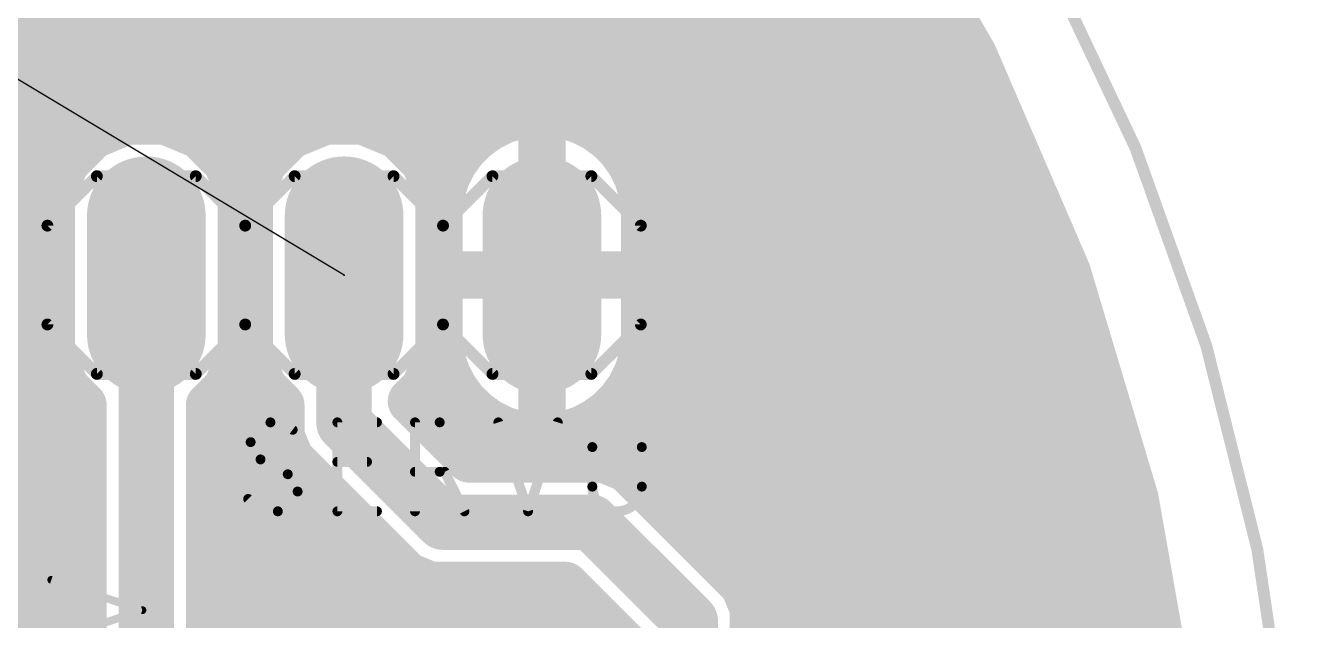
# Model space of a CAD drawing. Extents: x 30.8 to 86, y 18.1 to 73.3.
# Drawn here: x 69.57 to 85.99, y 50.17 to 57.82 of the extents above; entities that cross this region are included whole.
import ezdxf

# ---------------------------------------------------------------- set-up
doc = ezdxf.new("R2010")
doc.units = 0
for name, color, linetype in [('16', 132, 'CONTINUOUS'), ('17', 110, 'CONTINUOUS'), ('19', 53, 'CONTINUOUS'), ('20', 31, 'CONTINUOUS'), ('21', 253, 'CONTINUOUS'), ('23', 53, 'CONTINUOUS'), ('25', 253, 'CONTINUOUS'), ('27', 253, 'CONTINUOUS'), ('51', 253, 'CONTINUOUS')]:
    doc.layers.add(name, color=color, linetype=linetype)

# ---------------------------------------------------------------- blocks, each defined once
blk = doc.blocks.new('RECT')
blk.add_solid([(-0.5, -0.5), (0.5, -0.5), (-0.5, 0.5), (0.5, 0.5)])
blk = doc.blocks.new('LONGP100')
at = {"const_width": 1}
blk.add_lwpolyline([(-0.5, 0), (0.5, 0)], dxfattribs=at)
at = {"const_width": 0.5}
for points in [[(-0.5, 0.25, 1), (-0.5, -0.25)], [(0.5, -0.25, 1), (0.5, 0.25)]]:
    blk.add_lwpolyline(points, format="xyb", dxfattribs=at)

msp = doc.modelspace()

# ---------------------------------------------------------------- linework, layer by layer
at = {"layer": '16'}
for points, const_width in [([(80.225, 60.0614), (81.7425, 57.433)], 0.6096), ([(68.488, 57.912), (81.4659, 57.912)], 0.6096), ([(81.7425, 57.433), (82.9446, 54.6462)], 0.6096), ([(67.9637, 57.3024), (81.7988, 57.3024)], 0.6096), ([(63.7648, 56.6928), (82.0618, 56.6928)], 0.6096), ([(76.096, 56.6928), (75.8907, 56.6603)], 0.6096), ([(76.2, 56.6928), (76.096, 56.6928)], 0.6096), ([(76.304, 56.6928), (76.2, 56.6928)], 0.6096), ([(76.2, 56.6928), (76.2, 54.61)], 0.6096), ([(76.2, 54.61), (76.2, 56.6928)], 0.6096), ([(76.5093, 56.6603), (76.304, 56.6928)], 0.6096), ([(70.8775, 56.5912), (70.4294, 56.4056)], 0.6096), ([(71.3625, 56.5912), (70.8775, 56.5912)], 0.6096), ([(71.8106, 56.4056), (71.3625, 56.5912)], 0.6096), ([(73.4175, 56.5912), (72.9694, 56.4056)], 0.6096), ([(73.9025, 56.5912), (73.4175, 56.5912)], 0.6096), ([(74.3506, 56.4056), (73.9025, 56.5912)], 0.6096), ([(75.693, 56.596), (75.5077, 56.5016)], 0.6096), ([(75.8907, 56.6603), (75.693, 56.596)], 0.6096), ([(76.707, 56.596), (76.5093, 56.6603)], 0.6096), ([(76.8923, 56.5016), (76.707, 56.596)], 0.6096), ([(70.4294, 56.4056), (70.0864, 56.0626)], 0.6096), ([(72.1536, 56.0626), (71.8106, 56.4056)], 0.6096), ([(72.9694, 56.4056), (72.6264, 56.0626)], 0.6096), ([(74.6936, 56.0626), (74.3506, 56.4056)], 0.6096), ([(75.3396, 56.3794), (75.1925, 56.2324)], 0.6096), ([(75.5077, 56.5016), (75.3396, 56.3794)], 0.6096), ([(77.0604, 56.3794), (76.8923, 56.5016)], 0.6096), ([(77.2074, 56.2324), (77.0604, 56.3794)], 0.6096), ([(75.1925, 56.2324), (75.0704, 56.0643)], 0.6096), ([(77.3296, 56.0643), (77.2074, 56.2324)], 0.6096), ([(64.3744, 56.0832), (70.107, 56.0832)], 0.6096), ([(70.0864, 56.0626), (69.9008, 55.6145)], 0.6096), ([(72.133, 56.0832), (72.647, 56.0832)], 0.6096), ([(72.3392, 55.6145), (72.1536, 56.0626)], 0.6096), ([(72.6264, 56.0626), (72.4408, 55.6145)], 0.6096), ([(74.673, 56.0832), (75.0841, 56.0832)], 0.6096), ([(74.8792, 55.6145), (74.6936, 56.0626)], 0.6096), ([(75.0704, 56.0643), (74.976, 55.879)], 0.6096), ([(76.2, 56.0832), (76.2, 56.0832)], 0.6096), ([(77.3159, 56.0832), (82.3247, 56.0832)], 0.6096), ([(77.424, 55.879), (77.3296, 56.0643)], 0.6096), ([(74.976, 55.879), (74.9117, 55.6813)], 0.6096), ([(77.4883, 55.6813), (77.424, 55.879)], 0.6096), ([(69.9008, 55.6145), (69.9008, 53.6055)], 0.6096), ([(72.3392, 53.6055), (72.3392, 55.6145)], 0.6096), ([(72.4408, 55.6145), (72.4408, 53.6055)], 0.6096), ([(74.9117, 55.6813), (74.8792, 55.476)], 0.6096), ([(74.8792, 53.6055), (74.8792, 55.6145)], 0.6096), ([(77.5208, 55.476), (77.4883, 55.6813)], 0.6096), ([(68.1593, 55.4736), (69.9008, 55.4736)], 0.6096), ([(72.3392, 55.4736), (72.4408, 55.4736)], 0.6096), ([(74.8792, 55.476), (74.8792, 54.61)], 0.6096), ([(74.8792, 55.4736), (74.8792, 55.4736)], 0.6096), ([(76.2, 55.4736), (76.2, 55.4736)], 0.6096), ([(77.5208, 54.61), (77.5208, 55.476)], 0.6096), ([(77.5208, 55.4736), (82.5877, 55.4736)], 0.6096), ([(68.5158, 54.864), (69.9008, 54.864)], 0.6096), ([(72.3392, 54.864), (72.4408, 54.864)], 0.6096), ([(74.8792, 54.864), (74.8792, 54.864)], 0.6096), ([(76.2, 54.864), (76.2, 54.864)], 0.6096), ([(77.5208, 54.864), (82.8506, 54.864)], 0.6096), ([(71.12, 49.53), (71.12, 54.61)], 0.7112), ([(73.66, 52.705), (73.66, 54.61)], 0.7112), ([(74.8792, 54.61), (76.2, 54.61)], 0.6096), ([(76.2, 54.61), (74.8792, 54.61)], 0.6096), ([(74.8792, 54.61), (74.8792, 53.744)], 0.6096), ([(76.2, 52.5272), (76.2, 54.61)], 0.6096), ([(76.2, 54.61), (76.2, 54.61)], 0.6096), ([(76.2, 54.61), (76.2, 52.5272)], 0.6096), ([(77.5208, 54.61), (76.2, 54.61)], 0.6096), ([(76.2, 54.61), (76.2, 54.61)], 0.6096), ([(76.2, 54.61), (77.5208, 54.61)], 0.6096), ([(76.2, 54.61), (76.2, 54.61)], 0.6096), ([(76.2, 54.61), (76.2, 54.61)], 0.6096), ([(77.5208, 53.744), (77.5208, 54.61)], 0.6096), ([(82.9446, 54.6462), (83.815, 51.7387)], 0.6096), ([(68.4737, 54.2544), (69.9008, 54.2544)], 0.6096), ([(72.3392, 54.2544), (72.4408, 54.2544)], 0.6096), ([(74.8792, 54.2544), (74.8792, 54.2544)], 0.6096), ([(76.2, 54.2544), (76.2, 54.2544)], 0.6096), ([(77.5208, 54.2544), (83.0619, 54.2544)], 0.6096), ([(74.8792, 53.744), (74.9117, 53.5387)], 0.6096), ([(77.4883, 53.5387), (77.5208, 53.744)], 0.6096), ([(68.0577, 53.6448), (69.9008, 53.6448)], 0.6096), ([(69.9008, 53.6055), (70.0864, 53.1574)], 0.6096), ([(72.1536, 53.1574), (72.3392, 53.6055)], 0.6096), ([(72.3392, 53.6448), (72.4408, 53.6448)], 0.6096), ([(72.4408, 53.6055), (72.6264, 53.1574)], 0.6096), ([(74.6936, 53.1574), (74.8792, 53.6055)], 0.6096), ([(74.8792, 53.6448), (74.8949, 53.6448)], 0.6096), ([(76.2, 53.6448), (76.2, 53.6448)], 0.6096), ([(77.5051, 53.6448), (83.2444, 53.6448)], 0.6096), ([(74.9117, 53.5387), (74.976, 53.341)], 0.6096), ([(77.424, 53.341), (77.4883, 53.5387)], 0.6096), ([(74.976, 53.341), (75.0704, 53.1557)], 0.6096), ([(77.3296, 53.1557), (77.424, 53.341)], 0.6096), ([(70.0864, 53.1574), (70.3072, 52.9366)], 0.6096), ([(71.9328, 52.9366), (72.1536, 53.1574)], 0.6096), ([(72.6264, 53.1574), (72.8472, 52.9366)], 0.6096), ([(74.5253, 52.9891), (74.6936, 53.1574)], 0.6096), ([(75.0704, 53.1557), (75.1925, 52.9876)], 0.6096), ([(77.2074, 52.9876), (77.3296, 53.1557)], 0.6096), ([(68.0577, 53.0352), (70.2086, 53.0352)], 0.6096), ([(70.3072, 52.9366), (70.3072, 49.8667)], 0.6096), ([(71.9328, 49.3683), (71.9328, 52.9366)], 0.6096), ([(72.0314, 53.0352), (72.7486, 53.0352)], 0.6096), ([(72.8472, 52.9366), (72.8472, 52.5433)], 0.6096), ([(75.2667, 52.2478), (74.5253, 52.9891)], 0.6096), ([(74.5714, 53.0352), (75.1579, 53.0352)], 0.6096), ([(75.1925, 52.9876), (75.3396, 52.8406)], 0.6096), ([(76.2, 53.0352), (76.2, 53.0352)], 0.6096), ([(77.0604, 52.8406), (77.2074, 52.9876)], 0.6096), ([(77.2421, 53.0352), (83.4269, 53.0352)], 0.6096), ([(74.93, 51.435), (73.66, 52.705)], 0.7112), ([(75.3396, 52.8406), (75.5077, 52.7184)], 0.6096), ([(76.8923, 52.7184), (77.0604, 52.8406)], 0.6096), ([(75.5077, 52.7184), (75.693, 52.624)], 0.6096), ([(75.693, 52.624), (75.8907, 52.5597)], 0.6096), ([(76.5093, 52.5597), (76.707, 52.624)], 0.6096), ([(76.707, 52.624), (76.8923, 52.7184)], 0.6096), ([(68.4737, 52.4256), (70.3072, 52.4256)], 0.6096), ([(71.9328, 52.4256), (72.896, 52.4256)], 0.6096), ([(72.8472, 52.5433), (72.9709, 52.2446)], 0.6096), ([(75.0889, 52.4256), (83.6094, 52.4256)], 0.6096), ([(75.8907, 52.5597), (76.096, 52.5272)], 0.6096), ([(76.096, 52.5272), (76.2, 52.5272)], 0.6096), ([(76.2, 52.5272), (76.304, 52.5272)], 0.6096), ([(76.304, 52.5272), (76.5093, 52.5597)], 0.6096), ([(76.9967, 52.2478), (75.2667, 52.2478)], 0.6096), ([(77.2954, 52.1241), (76.9967, 52.2478)], 0.6096), ([(72.9709, 52.2446), (73.1996, 52.0159)], 0.6096), ([(77.5241, 51.8954), (77.2954, 52.1241)], 0.6096), ([(73.1996, 52.0159), (74.4696, 50.7459)], 0.6096), ([(68.5158, 51.816), (70.3072, 51.816)], 0.6096), ([(71.9328, 51.816), (73.3995, 51.816)], 0.6096), ([(78.5654, 50.8541), (77.5241, 51.8954)], 0.6096), ([(77.6035, 51.816), (83.7919, 51.816)], 0.6096), ([(83.815, 51.7387), (84.342, 48.7499)], 0.6096), ([(76.835, 51.435), (74.93, 51.435)], 0.7112), ([(78.105, 50.165), (76.835, 51.435)], 0.7112), ([(68.1593, 51.2064), (70.3072, 51.2064)], 0.6096), ([(71.9328, 51.2064), (74.0091, 51.2064)], 0.6096), ([(78.2131, 51.2064), (83.9089, 51.2064)], 0.6096), ([(78.7941, 50.6254), (78.5654, 50.8541)], 0.6096), ([(78.5654, 50.8541), (78.5654, 50.8541)], 0.6096), ([(74.4696, 50.7459), (74.7683, 50.6222)], 0.6096), ([(74.7683, 50.6222), (76.4983, 50.6222)], 0.6096), ([(76.4983, 50.6222), (77.2922, 49.8283)], 0.6096), ([(78.9178, 50.3267), (78.7941, 50.6254)], 0.6096), ([(67.8995, 50.5968), (70.3072, 50.5968)], 0.6096), ([(71.9328, 50.5968), (76.5237, 50.5968)], 0.6096), ([(78.8059, 50.5968), (84.0164, 50.5968)], 0.6096), ([(78.9178, 43.0183), (78.9178, 50.3267)], 0.6096), ([(78.105, 43.18), (78.105, 50.165)], 0.7112), ([(68.4316, 49.9872), (70.3072, 49.9872)], 0.6096), ([(71.9328, 49.9872), (77.1333, 49.9872)], 0.6096), ([(78.9178, 49.9872), (84.1239, 49.9872)], 0.6096)]:
    msp.add_lwpolyline(points, dxfattribs=dict(at, const_width=const_width))
for points, const_width in [([(81.4659, 57.7596, 1), (81.4659, 58.0644)], 0.3048), ([(81.8824, 57.4934, 1), (81.6025, 57.3726)], 0.3048), ([(81.6105, 57.3568, 1), (81.8745, 57.5092)], 0.3048), ([(81.7988, 57.15, 1), (81.7988, 57.4548)], 0.3048), ([(76.096, 56.8452, 1), (76.096, 56.5404)], 0.3048), ([(76.2, 56.8452, 1), (76.2, 56.5404)], 0.3048), ([(76.3524, 56.6928, 1), (76.0476, 56.6928)], 0.3048), ([(76.3524, 56.6928, 1), (76.0476, 56.6928)], 0.3048), ([(76.1199, 56.5423, 1), (76.0722, 56.8433)], 0.3048), ([(76.3278, 56.8433, 1), (76.2801, 56.5423)], 0.3048), ([(76.2, 56.5404, 1), (76.2, 56.8452)], 0.3048), ([(76.304, 56.5404, 1), (76.304, 56.8452)], 0.3048), ([(82.0618, 56.5404, 1), (82.0618, 56.8452)], 0.3048), ([(70.8775, 56.7436, 1), (70.8775, 56.4388)], 0.3048), ([(70.9358, 56.4504, 1), (70.8192, 56.732)], 0.3048), ([(71.4208, 56.732, 1), (71.3042, 56.4504)], 0.3048), ([(71.3625, 56.4388, 1), (71.3625, 56.7436)], 0.3048), ([(73.4175, 56.7436, 1), (73.4175, 56.4388)], 0.3048), ([(73.4758, 56.4504, 1), (73.3592, 56.732)], 0.3048), ([(73.9608, 56.732, 1), (73.8442, 56.4504)], 0.3048), ([(73.9025, 56.4388, 1), (73.9025, 56.7436)], 0.3048), ([(75.6459, 56.741, 1), (75.7401, 56.4511)], 0.3048), ([(75.7622, 56.4602, 1), (75.6238, 56.7318)], 0.3048), ([(75.8669, 56.8108, 1), (75.9145, 56.5098)], 0.3048), ([(75.9378, 56.5153, 1), (75.8436, 56.8052)], 0.3048), ([(76.5564, 56.8052, 1), (76.4622, 56.5153)], 0.3048), ([(76.4854, 56.5098, 1), (76.5331, 56.8108)], 0.3048), ([(76.7762, 56.7318, 1), (76.6378, 56.4602)], 0.3048), ([(76.6599, 56.4511, 1), (76.7541, 56.741)], 0.3048), ([(70.3711, 56.5464, 1), (70.4877, 56.2648)], 0.3048), ([(70.5371, 56.2978, 1), (70.3216, 56.5133)], 0.3048), ([(71.9184, 56.5133, 1), (71.7029, 56.2978)], 0.3048), ([(71.7523, 56.2648, 1), (71.8689, 56.5464)], 0.3048), ([(72.9111, 56.5464, 1), (73.0277, 56.2648)], 0.3048), ([(73.0771, 56.2978, 1), (72.8616, 56.5133)], 0.3048), ([(74.4584, 56.5133, 1), (74.2429, 56.2978)], 0.3048), ([(74.2923, 56.2648, 1), (74.4089, 56.5464)], 0.3048), ([(75.4473, 56.2717, 1), (75.2318, 56.4872)], 0.3048), ([(75.4386, 56.6374, 1), (75.5769, 56.3659)], 0.3048), ([(75.5973, 56.3784, 1), (75.4182, 56.6249)], 0.3048), ([(76.9818, 56.6249, 1), (76.8027, 56.3784)], 0.3048), ([(76.8231, 56.3659, 1), (76.9614, 56.6374)], 0.3048), ([(77.1682, 56.4872, 1), (76.9527, 56.2717)], 0.3048), ([(75.0848, 56.3402, 1), (75.3003, 56.1247)], 0.3048), ([(75.3158, 56.1429, 1), (75.0693, 56.322)], 0.3048), ([(75.25, 56.5027, 1), (75.4291, 56.2562)], 0.3048), ([(76.9709, 56.2562, 1), (77.15, 56.5027)], 0.3048), ([(77.3307, 56.322, 1), (77.0842, 56.1429)], 0.3048), ([(77.0997, 56.1247, 1), (77.3152, 56.3402)], 0.3048), ([(70.2272, 56.0043, 1), (69.9456, 56.1209)], 0.3048), ([(70.107, 55.9308, 1), (70.107, 56.2356)], 0.3048), ([(72.133, 56.2356, 1), (72.133, 55.9308)], 0.3048), ([(72.2944, 56.1209, 1), (72.0128, 56.0043)], 0.3048), ([(72.7672, 56.0043, 1), (72.4856, 56.1209)], 0.3048), ([(72.647, 55.9308, 1), (72.647, 56.2356)], 0.3048), ([(74.673, 56.2356, 1), (74.673, 55.9308)], 0.3048), ([(74.8344, 56.1209, 1), (74.5528, 56.0043)], 0.3048), ([(75.2061, 55.9951, 1), (74.9346, 56.1334)], 0.3048), ([(75.0841, 55.9308, 1), (75.0841, 56.2356)], 0.3048), ([(76.2, 56.2356, 1), (76.2, 55.9308)], 0.3048), ([(76.2, 55.9308, 1), (76.2, 56.2356)], 0.3048), ([(77.3159, 56.2356, 1), (77.3159, 55.9308)], 0.3048), ([(77.4654, 56.1334, 1), (77.1939, 55.9951)], 0.3048), ([(82.3247, 55.9308, 1), (82.3247, 56.2356)], 0.3048), ([(69.9786, 56.1704, 1), (70.1942, 55.9549)], 0.3048), ([(72.0458, 55.9549, 1), (72.2613, 56.1704)], 0.3048), ([(72.5186, 56.1704, 1), (72.7342, 55.9549)], 0.3048), ([(74.5858, 55.9549, 1), (74.8013, 56.1704)], 0.3048), ([(75.1209, 55.8319, 1), (74.831, 55.9261)], 0.3048), ([(74.9471, 56.1538, 1), (75.1936, 55.9747)], 0.3048), ([(77.2064, 55.9747, 1), (77.4529, 56.1538)], 0.3048), ([(77.569, 55.9261, 1), (77.2791, 55.8319)], 0.3048), ([(74.8402, 55.9482, 1), (75.1118, 55.8098)], 0.3048), ([(77.2882, 55.8098, 1), (77.5598, 55.9482)], 0.3048), ([(70.0532, 55.6145, 1), (69.7484, 55.6145)], 0.3048), ([(72.4916, 55.6145, 1), (72.1868, 55.6145)], 0.3048), ([(72.5932, 55.6145, 1), (72.2884, 55.6145)], 0.3048), ([(75.0316, 55.6145, 1), (74.7268, 55.6145)], 0.3048), ([(74.7668, 55.7284, 1), (75.0567, 55.6342)], 0.3048), ([(75.0622, 55.6574, 1), (74.7612, 55.7051)], 0.3048), ([(77.6388, 55.7051, 1), (77.3378, 55.6574)], 0.3048), ([(77.3433, 55.6342, 1), (77.6332, 55.7284)], 0.3048), ([(69.76, 55.6728, 1), (70.0416, 55.5562)], 0.3048), ([(69.9008, 55.3212, 1), (69.9008, 55.626)], 0.3048), ([(72.3392, 55.626, 1), (72.3392, 55.3212)], 0.3048), ([(72.1984, 55.5562, 1), (72.48, 55.6728)], 0.3048), ([(72.3, 55.6728, 1), (72.5816, 55.5562)], 0.3048), ([(72.4408, 55.3212, 1), (72.4408, 55.626)], 0.3048), ([(75.0316, 55.476, 1), (74.7268, 55.476)], 0.3048), ([(74.8792, 55.626, 1), (74.8792, 55.3212)], 0.3048), ([(74.7384, 55.5562, 1), (75.02, 55.6728)], 0.3048), ([(74.8792, 55.3212, 1), (74.8792, 55.626)], 0.3048), ([(76.2, 55.626, 1), (76.2, 55.3212)], 0.3048), ([(76.2, 55.3212, 1), (76.2, 55.626)], 0.3048), ([(77.6732, 55.476, 1), (77.3684, 55.476)], 0.3048), ([(77.5208, 55.626, 1), (77.5208, 55.3212)], 0.3048), ([(82.5877, 55.3212, 1), (82.5877, 55.626)], 0.3048), ([(74.7287, 55.4998, 1), (75.0297, 55.4521)], 0.3048), ([(77.3703, 55.4521, 1), (77.6713, 55.4998)], 0.3048), ([(69.9008, 54.7116, 1), (69.9008, 55.0164)], 0.3048), ([(72.3392, 55.0164, 1), (72.3392, 54.7116)], 0.3048), ([(72.4408, 54.7116, 1), (72.4408, 55.0164)], 0.3048), ([(74.8792, 55.0164, 1), (74.8792, 54.7116)], 0.3048), ([(74.8792, 54.7116, 1), (74.8792, 55.0164)], 0.3048), ([(76.2, 55.0164, 1), (76.2, 54.7116)], 0.3048), ([(76.2, 54.7116, 1), (76.2, 55.0164)], 0.3048), ([(77.5208, 55.0164, 1), (77.5208, 54.7116)], 0.3048), ([(82.8506, 54.7116, 1), (82.8506, 55.0164)], 0.3048), ([(71.2978, 54.61, 1), (70.9422, 54.61)], 0.3556), ([(73.8378, 54.61, 1), (73.4822, 54.61)], 0.3556), ([(74.8792, 54.7624, 1), (74.8792, 54.4576)], 0.3048), ([(74.8792, 54.7624, 1), (74.8792, 54.4576)], 0.3048), ([(75.0316, 54.61, 1), (74.7268, 54.61)], 0.3048), ([(76.3524, 54.61, 1), (76.0476, 54.61)], 0.3048), ([(76.2, 54.7624, 1), (76.2, 54.4576)], 0.3048), ([(76.3524, 54.61, 1), (76.0476, 54.61)], 0.3048), ([(76.2, 54.7624, 1), (76.2, 54.4576)], 0.3048), ([(76.3524, 54.61, 1), (76.0476, 54.61)], 0.3048), ([(76.2, 54.7624, 1), (76.2, 54.4576)], 0.3048), ([(76.2, 54.7624, 1), (76.2, 54.4576)], 0.3048), ([(76.3524, 54.61, 1), (76.0476, 54.61)], 0.3048), ([(76.2, 54.4576, 1), (76.2, 54.7624)], 0.3048), ([(76.2, 54.4576, 1), (76.2, 54.7624)], 0.3048), ([(76.2, 54.4576, 1), (76.2, 54.7624)], 0.3048), ([(76.2, 54.4576, 1), (76.2, 54.7624)], 0.3048), ([(77.6732, 54.61, 1), (77.3684, 54.61)], 0.3048), ([(77.5208, 54.4576, 1), (77.5208, 54.7624)], 0.3048), ([(77.5208, 54.4576, 1), (77.5208, 54.7624)], 0.3048), ([(83.0906, 54.6899, 1), (82.7986, 54.6025)], 0.3048), ([(82.8046, 54.5858, 1), (83.0845, 54.7066)], 0.3048), ([(74.7268, 54.61, 1), (75.0316, 54.61)], 0.3048), ([(76.0476, 54.61, 1), (76.3524, 54.61)], 0.3048), ([(76.0476, 54.61, 1), (76.3524, 54.61)], 0.3048), ([(76.0476, 54.61, 1), (76.3524, 54.61)], 0.3048), ([(76.0476, 54.61, 1), (76.3524, 54.61)], 0.3048), ([(77.3684, 54.61, 1), (77.6732, 54.61)], 0.3048), ([(69.9008, 54.102, 1), (69.9008, 54.4068)], 0.3048), ([(72.3392, 54.4068, 1), (72.3392, 54.102)], 0.3048), ([(72.4408, 54.102, 1), (72.4408, 54.4068)], 0.3048), ([(74.8792, 54.4068, 1), (74.8792, 54.102)], 0.3048), ([(74.8792, 54.102, 1), (74.8792, 54.4068)], 0.3048), ([(76.2, 54.4068, 1), (76.2, 54.102)], 0.3048), ([(76.2, 54.102, 1), (76.2, 54.4068)], 0.3048), ([(77.5208, 54.4068, 1), (77.5208, 54.102)], 0.3048), ([(83.0619, 54.102, 1), (83.0619, 54.4068)], 0.3048), ([(75.0297, 53.7679, 1), (74.7287, 53.7202)], 0.3048), ([(77.6713, 53.7202, 1), (77.3703, 53.7679)], 0.3048), ([(70.0416, 53.6638, 1), (69.76, 53.5472)], 0.3048), ([(69.9008, 53.4924, 1), (69.9008, 53.7972)], 0.3048), ([(72.3392, 53.7972, 1), (72.3392, 53.4924)], 0.3048), ([(72.48, 53.5472, 1), (72.1984, 53.6638)], 0.3048), ([(72.5816, 53.6638, 1), (72.3, 53.5472)], 0.3048), ([(72.4408, 53.4924, 1), (72.4408, 53.7972)], 0.3048), ([(74.8792, 53.7972, 1), (74.8792, 53.4924)], 0.3048), ([(74.7268, 53.744, 1), (75.0316, 53.744)], 0.3048), ([(75.02, 53.5472, 1), (74.7384, 53.6638)], 0.3048), ([(74.8949, 53.4924, 1), (74.8949, 53.7972)], 0.3048), ([(76.2, 53.7972, 1), (76.2, 53.4924)], 0.3048), ([(76.2, 53.4924, 1), (76.2, 53.7972)], 0.3048), ([(77.5051, 53.7972, 1), (77.5051, 53.4924)], 0.3048), ([(77.3684, 53.744, 1), (77.6732, 53.744)], 0.3048), ([(83.2444, 53.4924, 1), (83.2444, 53.7972)], 0.3048), ([(69.7484, 53.6055, 1), (70.0532, 53.6055)], 0.3048), ([(72.1868, 53.6055, 1), (72.4916, 53.6055)], 0.3048), ([(72.2884, 53.6055, 1), (72.5932, 53.6055)], 0.3048), ([(74.7268, 53.6055, 1), (75.0316, 53.6055)], 0.3048), ([(75.0567, 53.5858, 1), (74.7668, 53.4916)], 0.3048), ([(74.7612, 53.5149, 1), (75.0622, 53.5625)], 0.3048), ([(77.3378, 53.5625, 1), (77.6388, 53.5149)], 0.3048), ([(77.6332, 53.4916, 1), (77.3433, 53.5858)], 0.3048), ([(75.1118, 53.4102, 1), (74.8402, 53.2718)], 0.3048), ([(74.831, 53.2939, 1), (75.1209, 53.3881)], 0.3048), ([(77.2791, 53.3881, 1), (77.569, 53.2939)], 0.3048), ([(77.5598, 53.2718, 1), (77.2882, 53.4102)], 0.3048), ([(70.1942, 53.2651, 1), (69.9786, 53.0496)], 0.3048), ([(72.2613, 53.0496, 1), (72.0458, 53.2651)], 0.3048), ([(72.7342, 53.2651, 1), (72.5186, 53.0496)], 0.3048), ([(74.8013, 53.0496, 1), (74.5858, 53.2651)], 0.3048), ([(75.1936, 53.2453, 1), (74.9471, 53.0662)], 0.3048), ([(74.9346, 53.0866, 1), (75.2061, 53.2249)], 0.3048), ([(77.1939, 53.2249, 1), (77.4654, 53.0866)], 0.3048), ([(77.4529, 53.0662, 1), (77.2064, 53.2453)], 0.3048), ([(69.9456, 53.0991, 1), (70.2272, 53.2157)], 0.3048), ([(70.4596, 52.9366, 1), (70.1548, 52.9366)], 0.3048), ([(70.2086, 52.8828, 1), (70.2086, 53.1876)], 0.3048), ([(72.0852, 52.9366, 1), (71.7804, 52.9366)], 0.3048), ([(72.0314, 53.1876, 1), (72.0314, 52.8828)], 0.3048), ([(72.0128, 53.2157, 1), (72.2944, 53.0991)], 0.3048), ([(72.4856, 53.0991, 1), (72.7672, 53.2157)], 0.3048), ([(72.9996, 52.9366, 1), (72.6948, 52.9366)], 0.3048), ([(72.7486, 52.8828, 1), (72.7486, 53.1876)], 0.3048), ([(74.6331, 53.0969, 1), (74.4176, 52.8814)], 0.3048), ([(74.4176, 53.0969, 1), (74.6331, 52.8814)], 0.3048), ([(74.5714, 53.1876, 1), (74.5714, 52.8828)], 0.3048), ([(74.5528, 53.2157, 1), (74.8344, 53.0991)], 0.3048), ([(75.3003, 53.0953, 1), (75.0848, 52.8798)], 0.3048), ([(75.0693, 52.898, 1), (75.3158, 53.0771)], 0.3048), ([(75.1579, 52.8828, 1), (75.1579, 53.1876)], 0.3048), ([(76.2, 53.1876, 1), (76.2, 52.8828)], 0.3048), ([(76.2, 52.8828, 1), (76.2, 53.1876)], 0.3048), ([(77.0842, 53.0771, 1), (77.3307, 52.898)], 0.3048), ([(77.2421, 53.1876, 1), (77.2421, 52.8828)], 0.3048), ([(77.3152, 52.8798, 1), (77.0997, 53.0953)], 0.3048), ([(83.4269, 52.8828, 1), (83.4269, 53.1876)], 0.3048), ([(70.1994, 52.8288, 1), (70.415, 53.0444)], 0.3048), ([(71.825, 53.0444, 1), (72.0406, 52.8288)], 0.3048), ([(72.7394, 52.8288, 1), (72.955, 53.0444)], 0.3048), ([(73.7857, 52.8307, 1), (73.5343, 52.5793)], 0.3556), ([(75.4291, 52.9638, 1), (75.25, 52.7173)], 0.3048), ([(75.2318, 52.7328, 1), (75.4473, 52.9483)], 0.3048), ([(76.9527, 52.9483, 1), (77.1682, 52.7328)], 0.3048), ([(77.15, 52.7173, 1), (76.9709, 52.9638)], 0.3048), ([(73.4822, 52.705, 1), (73.8378, 52.705)], 0.3556), ([(75.5769, 52.8541, 1), (75.4386, 52.5826)], 0.3048), ([(75.4182, 52.5951, 1), (75.5973, 52.8416)], 0.3048), ([(75.7401, 52.7689, 1), (75.6459, 52.479)], 0.3048), ([(75.6238, 52.4882, 1), (75.7622, 52.7598)], 0.3048), ([(76.6378, 52.7598, 1), (76.7762, 52.4882)], 0.3048), ([(76.7541, 52.479, 1), (76.6599, 52.7689)], 0.3048), ([(76.8027, 52.8416, 1), (76.9818, 52.5951)], 0.3048), ([(76.9614, 52.5826, 1), (76.8231, 52.8541)], 0.3048), ([(70.3072, 52.2732, 1), (70.3072, 52.578)], 0.3048), ([(71.9328, 52.578, 1), (71.9328, 52.2732)], 0.3048), ([(72.988, 52.6016, 1), (72.7064, 52.485)], 0.3048), ([(72.896, 52.2732, 1), (72.896, 52.578)], 0.3048), ([(75.0889, 52.578, 1), (75.0889, 52.2732)], 0.3048), ([(75.9145, 52.7102, 1), (75.8669, 52.4092)], 0.3048), ([(75.8436, 52.4148, 1), (75.9378, 52.7047)], 0.3048), ([(76.0961, 52.6796, 1), (76.096, 52.3748)], 0.3048), ([(76.2, 52.6796, 1), (76.2, 52.3748)], 0.3048), ([(76.0722, 52.3767, 1), (76.1199, 52.6777)], 0.3048), ([(76.2801, 52.6777, 1), (76.3278, 52.3767)], 0.3048), ([(76.2, 52.3748, 1), (76.2, 52.6796)], 0.3048), ([(76.304, 52.3748, 1), (76.304, 52.6796)], 0.3048), ([(76.4622, 52.7047, 1), (76.5564, 52.4148)], 0.3048), ([(76.5331, 52.4092, 1), (76.4854, 52.7102)], 0.3048), ([(83.6094, 52.2732, 1), (83.6094, 52.578)], 0.3048), ([(72.6948, 52.5433, 1), (72.9996, 52.5433)], 0.3048), ([(75.2667, 52.4002, 1), (75.2667, 52.0954)], 0.3048), ([(76.0476, 52.5272, 1), (76.3524, 52.5272)], 0.3048), ([(76.0476, 52.5272, 1), (76.3524, 52.5272)], 0.3048), ([(77.055, 52.3886, 1), (76.9384, 52.107)], 0.3048), ([(76.9967, 52.0954, 1), (76.9967, 52.4002)], 0.3048), ([(73.0787, 52.3523, 1), (72.8632, 52.1368)], 0.3048), ([(72.8301, 52.1863, 1), (73.1117, 52.3029)], 0.3048), ([(75.1589, 52.14, 1), (75.3744, 52.3556)], 0.3048), ([(77.4032, 52.2318, 1), (77.1876, 52.0163)], 0.3048), ([(77.2371, 51.9833, 1), (77.3537, 52.2649)], 0.3048), ([(73.3073, 52.1237, 1), (73.0918, 51.9082)], 0.3048), ([(73.0918, 51.9082, 1), (73.3073, 52.1237)], 0.3048), ([(70.3072, 51.6636, 1), (70.3072, 51.9684)], 0.3048), ([(71.9328, 51.9684, 1), (71.9328, 51.6636)], 0.3048), ([(73.3995, 51.6636, 1), (73.3995, 51.9684)], 0.3048), ([(77.6318, 52.0032, 1), (77.4163, 51.7876)], 0.3048), ([(77.4163, 51.7876, 1), (77.6318, 52.0032)], 0.3048), ([(77.6035, 51.9684, 1), (77.6035, 51.6636)], 0.3048), ([(83.7919, 51.6636, 1), (83.7919, 51.9684)], 0.3048), ([(83.9651, 51.7652, 1), (83.6649, 51.7123)], 0.3048), ([(83.669, 51.695, 1), (83.961, 51.7824)], 0.3048), ([(74.93, 51.6128, 1), (74.93, 51.2572)], 0.3556), ([(74.8043, 51.3093, 1), (75.0557, 51.5607)], 0.3556), ([(76.9607, 51.5607, 1), (76.7093, 51.3093)], 0.3556), ([(76.835, 51.2572, 1), (76.835, 51.6128)], 0.3556), ([(70.3072, 51.054, 1), (70.3072, 51.3588)], 0.3048), ([(71.9328, 51.3588, 1), (71.9328, 51.054)], 0.3048), ([(74.0091, 51.054, 1), (74.0091, 51.3588)], 0.3048), ([(78.2131, 51.3588, 1), (78.2131, 51.054)], 0.3048), ([(83.9089, 51.054, 1), (83.9089, 51.3588)], 0.3048), ([(78.6732, 50.9618, 1), (78.4576, 50.7463)], 0.3048), ([(78.5654, 51.0065, 1), (78.5654, 50.7017)], 0.3048), ([(78.4576, 50.7463, 1), (78.6732, 50.9618)], 0.3048), ([(78.5654, 50.7017, 1), (78.5654, 51.0065)], 0.3048), ([(74.5279, 50.8867, 1), (74.4113, 50.6051)], 0.3048), ([(74.3618, 50.6382, 1), (74.5773, 50.8537)], 0.3048), ([(74.7683, 50.7746, 1), (74.7683, 50.4698)], 0.3048), ([(74.71, 50.4814, 1), (74.8266, 50.763)], 0.3048), ([(76.6061, 50.73, 1), (76.3906, 50.5144)], 0.3048), ([(76.4983, 50.4698, 1), (76.4983, 50.7746)], 0.3048), ([(78.9349, 50.6837, 1), (78.6533, 50.5671)], 0.3048), ([(70.3072, 50.4444, 1), (70.3072, 50.7492)], 0.3048), ([(71.9328, 50.7492, 1), (71.9328, 50.4444)], 0.3048), ([(76.5237, 50.4444, 1), (76.5237, 50.7492)], 0.3048), ([(78.8059, 50.7492, 1), (78.8059, 50.4444)], 0.3048), ([(78.6863, 50.5176, 1), (78.9018, 50.7332)], 0.3048), ([(84.0164, 50.4444, 1), (84.0164, 50.7492)], 0.3048), ([(79.0702, 50.3267, 1), (78.7654, 50.3267)], 0.3048), ([(78.2828, 50.165, 1), (77.9272, 50.165)], 0.3556), ([(77.9793, 50.0393, 1), (78.2307, 50.2907)], 0.3556), ([(78.777, 50.2684, 1), (79.0586, 50.385)], 0.3048), ([(70.3072, 49.8348, 1), (70.3072, 50.1396)], 0.3048), ([(71.9328, 50.1396, 1), (71.9328, 49.8348)], 0.3048), ([(77.1333, 49.8348, 1), (77.1333, 50.1396)], 0.3048), ([(78.9178, 50.1396, 1), (78.9178, 49.8348)], 0.3048), ([(84.1239, 49.8348, 1), (84.1239, 50.1396)], 0.3048)]:
    msp.add_lwpolyline(points, format="xyb", dxfattribs=dict(at, const_width=const_width))
at = {"layer": '19'}
msp.add_line((73.66, 54.61), (67.31, 58.42), dxfattribs=at)
at = {"layer": '20', "const_width": 0.1524}
msp.add_lwpolyline([(58.42, 18.2245, 1), (58.42, 73.2155, 1), (58.42, 18.2245)], format="xyb", dxfattribs=at)
at = {"layer": '21', "const_width": 0.1524}
for points in [[(69.85, 55.245), (70.485, 55.88)], [(70.485, 55.88), (71.755, 55.88)], [(71.755, 55.88), (72.39, 55.245)], [(72.39, 55.245), (73.025, 55.88)], [(73.025, 55.88), (74.295, 55.88)], [(74.295, 55.88), (74.93, 55.245)], [(74.93, 55.245), (75.565, 55.88)], [(75.565, 55.88), (76.835, 55.88)], [(77.47, 55.245), (76.835, 55.88)], [(69.85, 53.975), (69.85, 55.245)], [(72.39, 53.975), (72.39, 55.245)], [(74.93, 53.975), (74.93, 55.245)], [(77.47, 53.975), (77.47, 55.245)], [(70.485, 53.34), (69.85, 53.975)], [(72.39, 53.975), (71.755, 53.34)], [(73.025, 53.34), (72.39, 53.975)], [(74.93, 53.975), (74.295, 53.34)], [(75.565, 53.34), (74.93, 53.975)], [(76.835, 53.34), (77.47, 53.975)], [(71.755, 53.34), (70.485, 53.34)], [(74.295, 53.34), (73.025, 53.34)], [(76.835, 53.34), (75.565, 53.34)]]:
    msp.add_lwpolyline(points, dxfattribs=at)
at = {"layer": '21', "const_width": 0.0762}
for points in [[(70.485, 55.9181, 1), (70.485, 55.8419)], [(70.5119, 55.8531, 1), (70.4581, 55.9069)], [(71.7819, 55.9069, 1), (71.7281, 55.8531)], [(71.755, 55.8419, 1), (71.755, 55.9181)], [(73.025, 55.9181, 1), (73.025, 55.8419)], [(73.0519, 55.8531, 1), (72.9981, 55.9069)], [(74.3219, 55.9069, 1), (74.2681, 55.8531)], [(74.295, 55.8419, 1), (74.295, 55.9181)], [(75.565, 55.9181, 1), (75.565, 55.8419)], [(75.5919, 55.8531, 1), (75.5381, 55.9069)], [(76.8619, 55.9069, 1), (76.8081, 55.8531)], [(76.835, 55.8419, 1), (76.835, 55.9181)], [(69.8881, 55.245, 1), (69.8119, 55.245)], [(69.8231, 55.2719, 1), (69.8769, 55.2181)], [(72.4281, 55.245, 1), (72.3519, 55.245)], [(72.3631, 55.2719, 1), (72.4169, 55.2181)], [(72.3631, 55.2181, 1), (72.4169, 55.2719)], [(74.9681, 55.245, 1), (74.8919, 55.245)], [(74.9031, 55.2719, 1), (74.9569, 55.2181)], [(74.9031, 55.2181, 1), (74.9569, 55.2719)], [(77.5081, 55.245, 1), (77.4319, 55.245)], [(77.4431, 55.2181, 1), (77.4969, 55.2719)], [(69.8769, 54.0019, 1), (69.8231, 53.9481)], [(72.4169, 54.0019, 1), (72.3631, 53.9481)], [(72.4169, 53.9481, 1), (72.3631, 54.0019)], [(74.9569, 54.0019, 1), (74.9031, 53.9481)], [(74.9569, 53.9481, 1), (74.9031, 54.0019)], [(77.4969, 53.9481, 1), (77.4431, 54.0019)], [(69.8119, 53.975, 1), (69.8881, 53.975)], [(72.3519, 53.975, 1), (72.4281, 53.975)], [(74.8919, 53.975, 1), (74.9681, 53.975)], [(77.4319, 53.975, 1), (77.5081, 53.975)], [(70.485, 53.3781, 1), (70.485, 53.3019)], [(70.4581, 53.3131, 1), (70.5119, 53.3669)], [(71.7281, 53.3669, 1), (71.7819, 53.3131)], [(71.755, 53.3019, 1), (71.755, 53.3781)], [(73.025, 53.3781, 1), (73.025, 53.3019)], [(72.9981, 53.3131, 1), (73.0519, 53.3669)], [(74.2681, 53.3669, 1), (74.3219, 53.3131)], [(74.295, 53.3019, 1), (74.295, 53.3781)], [(75.565, 53.3781, 1), (75.565, 53.3019)], [(75.5381, 53.3131, 1), (75.5919, 53.3669)], [(76.8081, 53.3669, 1), (76.8619, 53.3131)], [(76.835, 53.3019, 1), (76.835, 53.3781)]]:
    msp.add_lwpolyline(points, format="xyb", dxfattribs=at)
at = {"layer": '23'}
msp.add_point((73.66, 54.61), dxfattribs=at)
at = {"layer": '25'}
for points, const_width in [([(72.7139, 52.7177, 0.4142), (72.4599, 52.4637)], 0.127), ([(72.7139, 52.7495, 1), (72.7139, 52.6859)], 0.0635), ([(72.9996, 52.6225, 0.1623), (72.7139, 52.7177)], 0.127), ([(72.7139, 52.6859, 1), (72.7139, 52.7495)], 0.0635), ([(73.5736, 52.7495, 1), (73.5736, 52.6859)], 0.0635), ([(73.6054, 52.7177, 1), (73.5419, 52.7177)], 0.0635), ([(74.0816, 52.6859, 1), (74.0816, 52.7495)], 0.0635), ([(74.57, 52.7495, 1), (74.57, 52.6859)], 0.0635), ([(74.6017, 52.7177, 1), (74.5382, 52.7177)], 0.0635), ([(74.8875, 52.7495, 1), (74.8875, 52.6859)], 0.0635), ([(74.8875, 52.0827, 1), (74.8875, 52.7177)], 0.127), ([(74.8875, 52.6859, 1), (74.8875, 52.7495)], 0.0635), ([(75.6713, 52.7277, 1), (75.6111, 52.7077)], 0.0635), ([(76.4333, 52.7077, 1), (76.3731, 52.7277)], 0.0635), ([(77.4827, 52.4002, 1), (76.8477, 52.4002)], 0.127), ([(72.9806, 52.5971, 1), (73.0187, 52.6478)], 0.0635), ([(72.4916, 52.4637, 1), (72.4281, 52.4637)], 0.0635), ([(72.4281, 52.4637, 1), (72.4916, 52.4637)], 0.0635), ([(72.4599, 52.4637, 0.2656), (72.5869, 52.2415)], 0.127), ([(76.8795, 52.4002, 1), (76.816, 52.4002)], 0.0635), ([(76.816, 52.4002, 1), (76.8795, 52.4002)], 0.0635), ([(77.5145, 52.4002, 1), (77.451, 52.4002)], 0.0635), ([(77.451, 52.4002, 1), (77.5145, 52.4002)], 0.0635), ([(72.6021, 52.2693, 1), (72.5717, 52.2136)], 0.0635), ([(72.5707, 52.2141, 1), (72.603, 52.2688)], 0.0635), ([(73.5736, 52.2415, 1), (73.5736, 52.178)], 0.0635), ([(73.9546, 52.178, 1), (73.9546, 52.2415)], 0.0635), ([(73.0631, 51.8287, 0.2656), (72.9361, 52.051)], 0.127), ([(72.9522, 52.0783, 1), (72.92, 52.0236)], 0.0635), ([(72.9209, 52.0231, 1), (72.9513, 52.0788)], 0.0635), ([(74.57, 52.1145, 1), (74.57, 52.051)], 0.0635), ([(74.8875, 52.1145, 1), (74.8875, 52.051)], 0.0635), ([(74.8875, 52.051, 1), (74.8875, 52.1145)], 0.0635), ([(74.9794, 52.0969, 1), (74.9226, 52.0685)], 0.0635), ([(76.8477, 51.8922, 1), (77.4827, 51.8922)], 0.127), ([(76.8795, 51.8922, 1), (76.816, 51.8922)], 0.0635), ([(76.816, 51.8922, 1), (76.8795, 51.8922)], 0.0635), ([(77.5145, 51.8922, 1), (77.451, 51.8922)], 0.0635), ([(77.451, 51.8922, 1), (77.5145, 51.8922)], 0.0635), ([(72.4281, 51.7335, 0.2), (72.8091, 51.5747)], 0.127), ([(72.4507, 51.7558, 1), (72.4056, 51.7111)], 0.0635), ([(72.8091, 51.5747, 0.4142), (73.0631, 51.8287)], 0.127), ([(73.0949, 51.8287, 1), (73.0314, 51.8287)], 0.0635), ([(73.0314, 51.8287, 1), (73.0949, 51.8287)], 0.0635), ([(72.8091, 51.6065, 1), (72.8091, 51.5429)], 0.0635), ([(72.8091, 51.5429, 1), (72.8091, 51.6065)], 0.0635), ([(73.5736, 51.6065, 1), (73.5736, 51.5429)], 0.0635), ([(73.5419, 51.5747, 1), (73.6054, 51.5747)], 0.0635), ([(74.0816, 51.5429, 1), (74.0816, 51.6065)], 0.0635), ([(74.5382, 51.5747, 1), (74.6017, 51.5747)], 0.0635), ([(75.1766, 51.5605, 1), (75.2334, 51.5889)], 0.0635), ([(75.9921, 51.5847, 1), (76.0523, 51.5647)], 0.0635), ([(75.9921, 51.5647, 1), (76.0523, 51.5847)], 0.0635)]:
    msp.add_lwpolyline(points, format="xyb", dxfattribs=dict(at, const_width=const_width))
at = {"layer": '25', "const_width": 0.127}
for points in [[(73.5736, 51.5747), (73.5736, 52.7177)], [(73.5736, 52.7177), (74.0816, 52.7177)], [(74.57, 51.5747), (74.57, 52.7177)], [(74.57, 52.7177), (74.8875, 52.7177)], [(75.6412, 52.7177), (76.0222, 51.5747)], [(76.0222, 51.5747), (76.4032, 52.7177)], [(76.8477, 51.8922), (76.8477, 52.4002)], [(77.4827, 52.4002), (77.4827, 51.8922)], [(72.9361, 52.051), (72.5869, 52.2415)], [(73.5736, 52.2097), (73.9546, 52.2097)], [(74.8875, 52.0827), (74.57, 52.0827)], [(75.205, 51.5747), (74.951, 52.0827)], [(74.0816, 51.5747), (73.5736, 51.5747)]]:
    msp.add_lwpolyline(points, dxfattribs=at)
at = {"layer": '27', "const_width": 0.1016}
for points in [[(71.0692, 50.3047), (69.9008, 50.6941)], [(69.9008, 49.9152), (71.0692, 50.3047)]]:
    msp.add_lwpolyline(points, dxfattribs=at)
at = {"layer": '27', "const_width": 0.0508}
for points in [[(69.9088, 50.7182, 1), (69.8928, 50.6701)], [(71.0772, 50.2806, 1), (71.0612, 50.3288)], [(71.0612, 50.2806, 1), (71.0772, 50.3288)]]:
    msp.add_lwpolyline(points, format="xyb", dxfattribs=at)

# ---------------------------------------------------------------- block references
at = {"layer": '17', "xscale": 1.524, "yscale": 1.524, "rotation": 270}
for p in [(71.12, 54.61), (71.12, 54.61), (73.66, 54.61), (73.66, 54.61), (76.2, 54.61), (76.2, 54.61)]:
    msp.add_blockref('LONGP100', p, dxfattribs=at)
at = {"layer": '51', "xscale": 0.508, "yscale": 0.508, "rotation": 180}
for p in [(71.12, 54.61), (73.66, 54.61), (76.2, 54.61)]:
    msp.add_blockref('RECT', p, dxfattribs=at)

doc.saveas('drawing.dxf')
